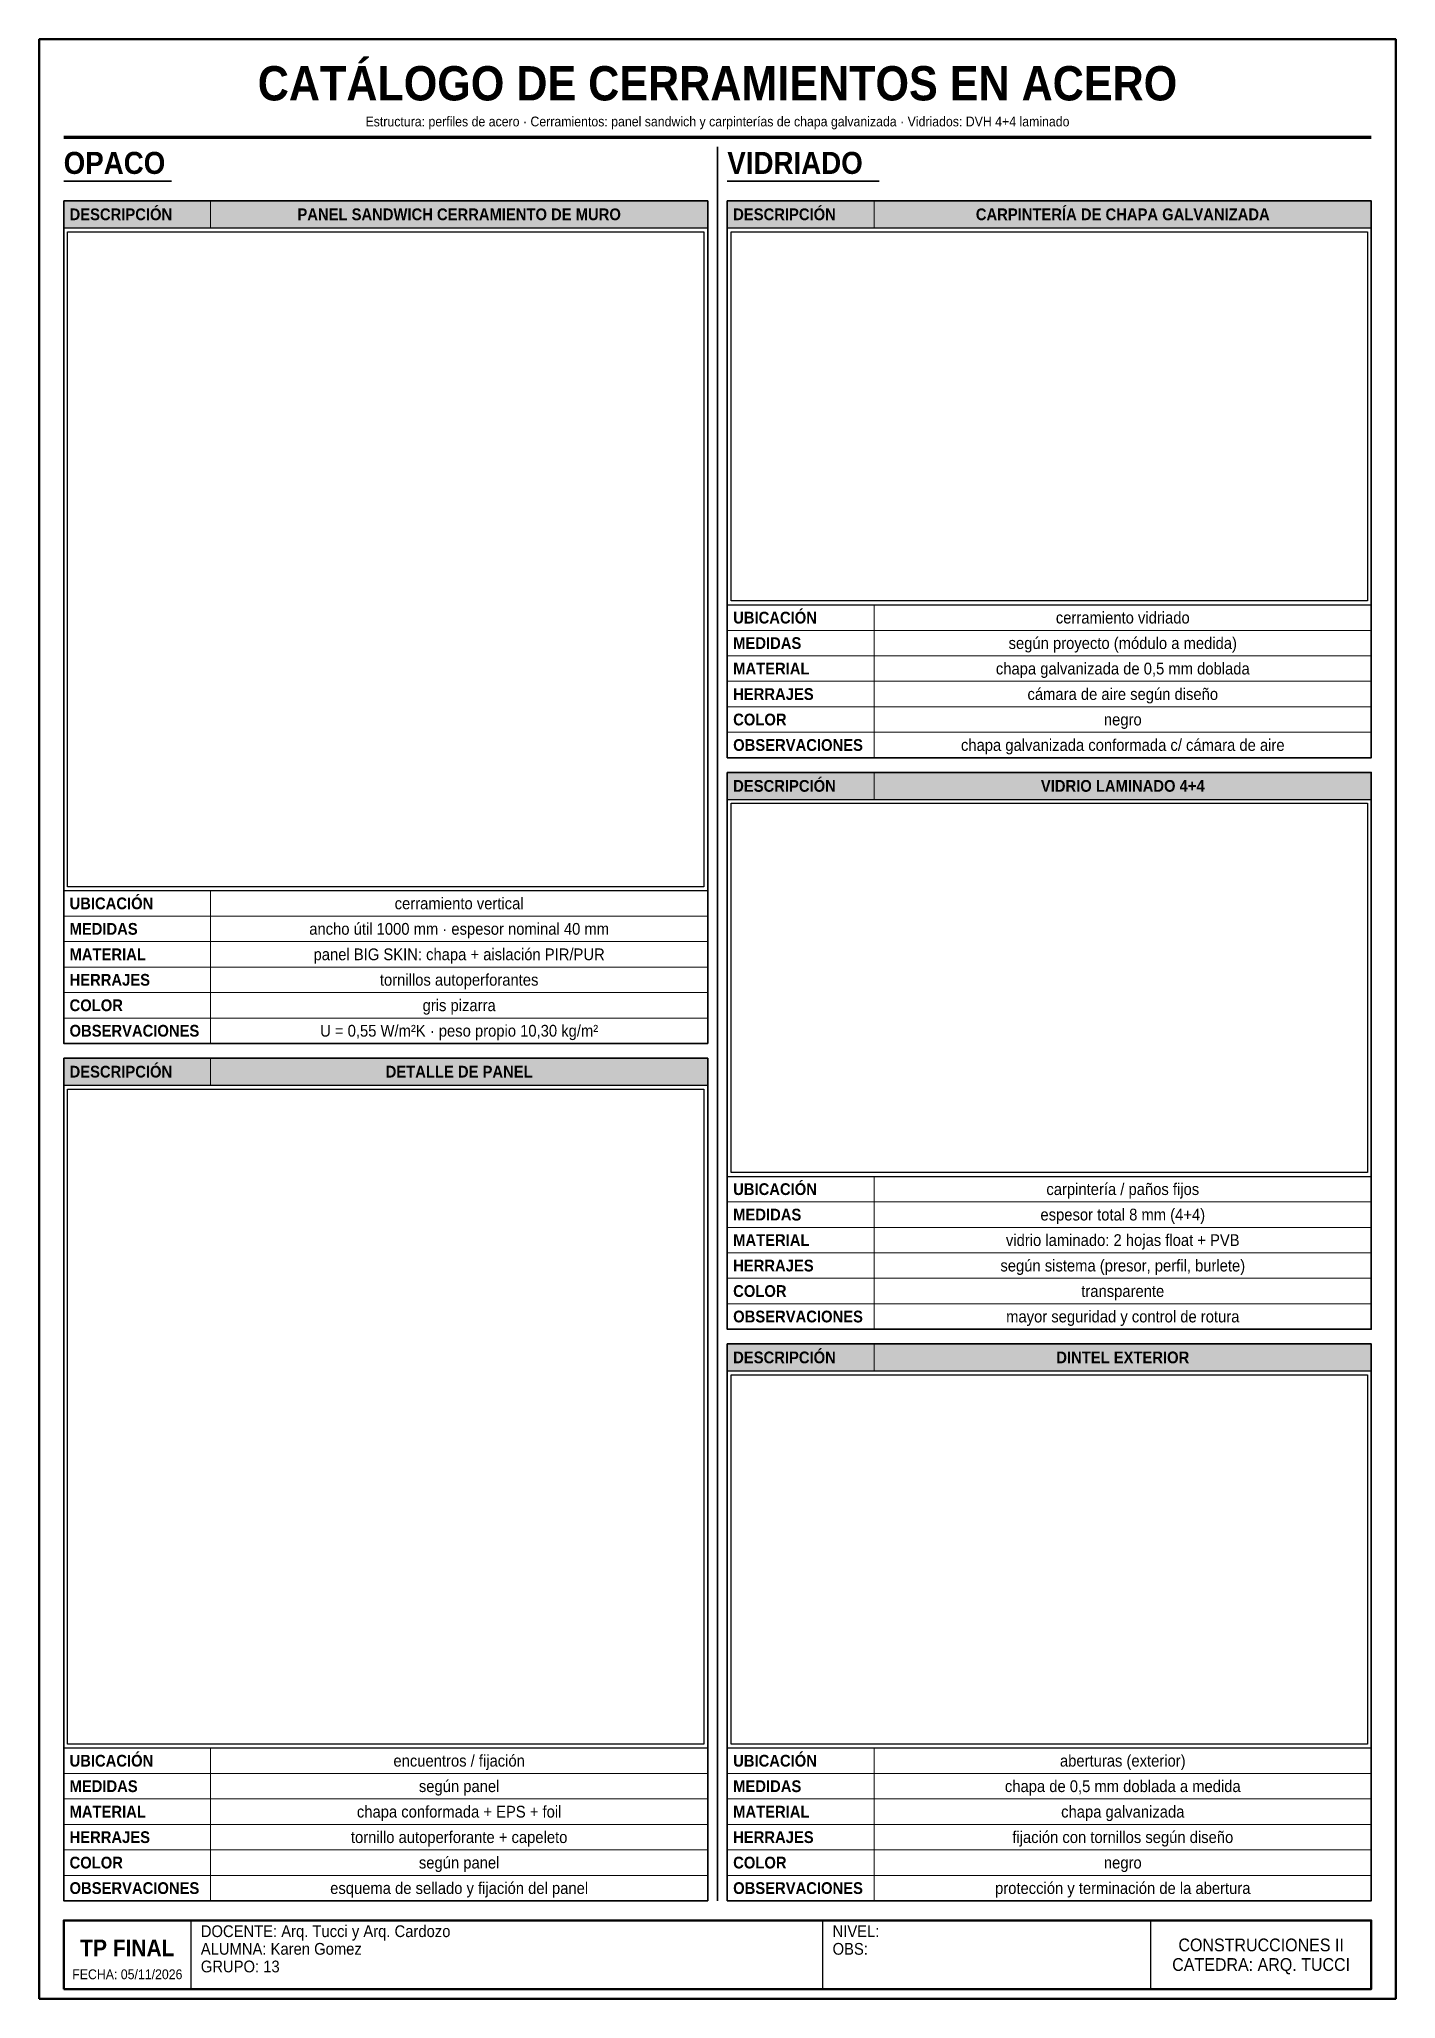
# Model space of a CAD drawing. Header units: millimetres. Extents: x 10 to 287, y 10 to 410.
import ezdxf
from ezdxf.enums import TextEntityAlignment as Align

# ---------------------------------------------------------------- set-up
doc = ezdxf.new("R2010")
doc.units = ezdxf.units.MM
for name, color, linetype in [('0-MARCO', 7, 'Continuous'), ('1-DIBUJO', 7, 'Continuous'), ('3-TABLAS', 7, 'Continuous'), ('3-TEXTOS', 7, 'Continuous'), ('3-TITULOS', 7, 'Continuous')]:
    doc.layers.add(name, color=color, linetype=linetype)
doc.styles.add('ARIAL', font='arial.ttf')
doc.styles.add('ARIAL-NEGRITA', font='arialbd.ttf')
picture_1 = doc.add_image_def('image1.jpg', size_in_pixel=(858, 883))
picture_2 = doc.add_image_def('image2.jpg', size_in_pixel=(1374, 1415))
picture_3 = doc.add_image_def('image3.jpg', size_in_pixel=(1456, 845))
picture_4 = doc.add_image_def('image4.jpg', size_in_pixel=(1435, 833))
picture_5 = doc.add_image_def('image5.jpg', size_in_pixel=(785, 456))

msp = doc.modelspace()

# ---------------------------------------------------------------- hatches: boundary and pattern name
at = {"layer": '3-TABLAS', "true_color": 0xe8e8e8}
h = msp.add_hatch(color=254, dxfattribs=at)
h.dxf.hatch_style = 1
h.paths.add_polyline_path([(15, 371.5), (146.5, 371.5), (146.5, 377), (15, 377)])
h = msp.add_hatch(color=254, dxfattribs=at)
h.dxf.hatch_style = 1
h.paths.add_polyline_path([(150.5, 371.5), (282, 371.5), (282, 377), (150.5, 377)])
h = msp.add_hatch(color=254, dxfattribs=at)
h.dxf.hatch_style = 1
h.paths.add_polyline_path([(150.5, 254.83), (282, 254.83), (282, 260.33), (150.5, 260.33)])
h = msp.add_hatch(color=254, dxfattribs=at)
h.dxf.hatch_style = 1
h.paths.add_polyline_path([(15, 196.5), (146.5, 196.5), (146.5, 202), (15, 202)])
h = msp.add_hatch(color=254, dxfattribs=at)
h.dxf.hatch_style = 1
h.paths.add_polyline_path([(150.5, 138.17), (282, 138.17), (282, 143.67), (150.5, 143.67)])

# ---------------------------------------------------------------- linework, layer by layer
at = {"layer": '0-MARCO', "lineweight": 50}
for points in [[(10, 10), (287, 10), (287, 410), (10, 410)], [(15, 12), (282, 12), (282, 26), (15, 26)]]:
    msp.add_lwpolyline(points, close=True, dxfattribs=at)
at = {"layer": '0-MARCO', "lineweight": 25}
for points in [[(41, 12), (41, 26)], [(170, 12), (170, 26)], [(237, 12), (237, 26)]]:
    msp.add_lwpolyline(points, dxfattribs=at)
at = {"layer": '3-TABLAS', "lineweight": 35}
for points in [[(15, 377), (146.5, 377), (146.5, 205), (15, 205)], [(150.5, 377), (282, 377), (282, 263.33), (150.5, 263.33)], [(150.5, 260.33), (282, 260.33), (282, 146.67), (150.5, 146.67)], [(15, 202), (146.5, 202), (146.5, 30), (15, 30)], [(150.5, 143.67), (282, 143.67), (282, 30), (150.5, 30)]]:
    msp.add_lwpolyline(points, close=True, dxfattribs=at)
at = {"layer": '3-TABLAS', "lineweight": 13}
for points in [[(45, 377), (45, 371.5)], [(180.5, 377), (180.5, 371.5)], [(180.5, 294.53), (180.5, 263.33)], [(150.5, 289.33), (282, 289.33)], [(150.5, 284.13), (282, 284.13)], [(150.5, 278.93), (282, 278.93)], [(150.5, 273.73), (282, 273.73)], [(150.5, 268.53), (282, 268.53)], [(180.5, 260.33), (180.5, 254.83)], [(45, 236.2), (45, 205)], [(15, 231), (146.5, 231)], [(15, 225.8), (146.5, 225.8)], [(15, 220.6), (146.5, 220.6)], [(15, 215.4), (146.5, 215.4)], [(15, 210.2), (146.5, 210.2)], [(45, 202), (45, 196.5)], [(180.5, 177.87), (180.5, 146.67)], [(150.5, 172.67), (282, 172.67)], [(150.5, 167.47), (282, 167.47)], [(150.5, 162.27), (282, 162.27)], [(150.5, 157.07), (282, 157.07)], [(150.5, 151.87), (282, 151.87)], [(180.5, 143.67), (180.5, 138.17)], [(45, 61.2), (45, 30)], [(180.5, 61.2), (180.5, 30)], [(15, 56), (146.5, 56)], [(150.5, 56), (282, 56)], [(15, 50.8), (146.5, 50.8)], [(150.5, 50.8), (282, 50.8)], [(15, 45.6), (146.5, 45.6)], [(150.5, 45.6), (282, 45.6)], [(15, 40.4), (146.5, 40.4)], [(150.5, 40.4), (282, 40.4)], [(15, 35.2), (146.5, 35.2)], [(150.5, 35.2), (282, 35.2)]]:
    msp.add_lwpolyline(points, dxfattribs=at)
at = {"layer": '3-TABLAS', "lineweight": 25}
for points in [[(15, 371.5), (146.5, 371.5)], [(150.5, 371.5), (282, 371.5)], [(150.5, 294.53), (282, 294.53)], [(150.5, 254.83), (282, 254.83)], [(15, 236.2), (146.5, 236.2)], [(15, 196.5), (146.5, 196.5)], [(150.5, 177.87), (282, 177.87)], [(150.5, 138.17), (282, 138.17)], [(15, 61.2), (146.5, 61.2)], [(150.5, 61.2), (282, 61.2)]]:
    msp.add_lwpolyline(points, dxfattribs=at)
at = {"layer": '3-TABLAS', "lineweight": 13}
for points in [[(15.8, 237), (145.7, 237), (145.7, 370.7), (15.8, 370.7)], [(151.3, 295.33), (281.2, 295.33), (281.2, 370.7), (151.3, 370.7)], [(151.3, 178.67), (281.2, 178.67), (281.2, 254.03), (151.3, 254.03)], [(15.8, 62), (145.7, 62), (145.7, 195.7), (15.8, 195.7)], [(151.3, 62), (281.2, 62), (281.2, 137.37), (151.3, 137.37)]]:
    msp.add_lwpolyline(points, close=True, dxfattribs=at)
at = {"layer": '3-TITULOS', "lineweight": 70}
msp.add_lwpolyline([(15, 390), (282, 390)], dxfattribs=at)
at = {"layer": '3-TITULOS', "lineweight": 35}
for points in [[(148.5, 388), (148.5, 30)], [(15, 381), (37, 381)], [(150.5, 381), (181.5, 381)]]:
    msp.add_lwpolyline(points, dxfattribs=at)

# ---------------------------------------------------------------- texts
at = {"layer": '3-TABLAS', "style": 'ARIAL-NEGRITA', "width": 0.9}
for s, p in [('DESCRIPCIÓN', (16.2, 374.25)), ('DESCRIPCIÓN', (151.7, 374.25)), ('UBICACIÓN', (151.7, 291.93)), ('MEDIDAS', (151.7, 286.73)), ('MATERIAL', (151.7, 281.53)), ('HERRAJES', (151.7, 276.33)), ('COLOR', (151.7, 271.13)), ('OBSERVACIONES', (151.7, 265.93)), ('DESCRIPCIÓN', (151.7, 257.58)), ('UBICACIÓN', (16.2, 233.6)), ('MEDIDAS', (16.2, 228.4)), ('MATERIAL', (16.2, 223.2)), ('HERRAJES', (16.2, 218)), ('COLOR', (16.2, 212.8)), ('OBSERVACIONES', (16.2, 207.6)), ('DESCRIPCIÓN', (16.2, 199.25)), ('UBICACIÓN', (151.7, 175.27)), ('MEDIDAS', (151.7, 170.07)), ('MATERIAL', (151.7, 164.87)), ('HERRAJES', (151.7, 159.67)), ('COLOR', (151.7, 154.47)), ('OBSERVACIONES', (151.7, 149.27)), ('DESCRIPCIÓN', (151.7, 140.92)), ('UBICACIÓN', (16.2, 58.6)), ('UBICACIÓN', (151.7, 58.6)), ('MEDIDAS', (16.2, 53.4)), ('MEDIDAS', (151.7, 53.4)), ('MATERIAL', (16.2, 48.2)), ('MATERIAL', (151.7, 48.2)), ('HERRAJES', (16.2, 43)), ('HERRAJES', (151.7, 43)), ('COLOR', (16.2, 37.8)), ('COLOR', (151.7, 37.8)), ('OBSERVACIONES', (16.2, 32.6)), ('OBSERVACIONES', (151.7, 32.6))]:
    msp.add_text(s, height=2.4, dxfattribs=at).set_placement(p, align=Align.MIDDLE_LEFT)
at = {"layer": '3-TABLAS', "width": 0.9}
for s, style, p in [('CARPINTERÍA DE CHAPA GALVANIZADA', 'ARIAL-NEGRITA', (231.25, 374.25)), ('PANEL SANDWICH CERRAMIENTO DE MURO', 'ARIAL-NEGRITA', (95.75, 374.25)), ('cerramiento vidriado', 'ARIAL', (231.25, 291.93)), ('según proyecto (módulo a medida)', 'ARIAL', (231.25, 286.73)), ('chapa galvanizada de 0,5 mm doblada', 'ARIAL', (231.25, 281.53)), ('cámara de aire según diseño', 'ARIAL', (231.25, 276.33)), ('negro', 'ARIAL', (231.25, 271.13)), ('chapa galvanizada conformada c/ cámara de aire', 'ARIAL', (231.25, 265.93)), ('VIDRIO LAMINADO 4+4', 'ARIAL-NEGRITA', (231.25, 257.58)), ('cerramiento vertical', 'ARIAL', (95.75, 233.6)), ('ancho útil 1000 mm · espesor nominal 40 mm', 'ARIAL', (95.75, 228.4)), ('panel BIG SKIN: chapa + aislación PIR/PUR', 'ARIAL', (95.75, 223.2)), ('tornillos autoperforantes', 'ARIAL', (95.75, 218)), ('gris pizarra', 'ARIAL', (95.75, 212.8)), ('U = 0,55 W/m²K · peso propio 10,30 kg/m²', 'ARIAL', (95.75, 207.6)), ('DETALLE DE PANEL', 'ARIAL-NEGRITA', (95.75, 199.25)), ('carpintería / paños fijos', 'ARIAL', (231.25, 175.27)), ('espesor total 8 mm (4+4)', 'ARIAL', (231.25, 170.07)), ('vidrio laminado: 2 hojas float + PVB', 'ARIAL', (231.25, 164.87)), ('según sistema (presor, perfil, burlete)', 'ARIAL', (231.25, 159.67)), ('transparente', 'ARIAL', (231.25, 154.47)), ('mayor seguridad y control de rotura', 'ARIAL', (231.25, 149.27)), ('DINTEL EXTERIOR', 'ARIAL-NEGRITA', (231.25, 140.92)), ('encuentros / fijación', 'ARIAL', (95.75, 58.6)), ('aberturas (exterior)', 'ARIAL', (231.25, 58.6)), ('según panel', 'ARIAL', (95.75, 53.4)), ('chapa de 0,5 mm doblada a medida', 'ARIAL', (231.25, 53.4)), ('chapa conformada + EPS + foil', 'ARIAL', (95.75, 48.2)), ('chapa galvanizada', 'ARIAL', (231.25, 48.2)), ('tornillo autoperforante + capeleto', 'ARIAL', (95.75, 43)), ('fijación con tornillos según diseño', 'ARIAL', (231.25, 43)), ('según panel', 'ARIAL', (95.75, 37.8)), ('negro', 'ARIAL', (231.25, 37.8)), ('esquema de sellado y fijación del panel', 'ARIAL', (95.75, 32.6)), ('protección y terminación de la abertura', 'ARIAL', (231.25, 32.6))]:
    msp.add_text(s, height=2.4, dxfattribs=dict(at, style=style)).set_placement(p, align=Align.MIDDLE_CENTER)
at = {"layer": '3-TEXTOS', "style": 'ARIAL', "width": 0.9}
for s, p in [('DOCENTE: Arq. Tucci y Arq. Cardozo', (43, 22.6)), ('NIVEL:', (172, 22.6)), ('ALUMNA: Karen Gomez', (43, 19)), ('OBS:', (172, 19)), ('GRUPO: 13', (43, 15.4))]:
    msp.add_text(s, height=2.4, dxfattribs=at).set_placement(p)
for s, height, p in [('CONSTRUCCIONES II', 2.6, (259.5, 21)), ('FECHA: 05/11/2026', 2, (28, 15)), ('CATEDRA: ARQ. TUCCI', 2.6, (259.5, 17))]:
    msp.add_text(s, height=height, dxfattribs=at).set_placement(p, align=Align.MIDDLE_CENTER)
at = {"layer": '3-TITULOS', "width": 0.9}
for s, height, style, p in [('CATÁLOGO DE CERRAMIENTOS EN ACERO', 7, 'ARIAL-NEGRITA', (148.5, 401)), ('Estructura: perfiles de acero · Cerramientos: panel sandwich y carpinterías de chapa galvanizada · Vidriados: DVH 4+4 laminado', 2, 'ARIAL', (148.5, 393.2)), ('TP FINAL', 3.4, 'ARIAL-NEGRITA', (28, 20.4))]:
    msp.add_text(s, height=height, dxfattribs=dict(at, style=style)).set_placement(p, align=Align.MIDDLE_CENTER)
at = {"layer": '3-TITULOS', "style": 'ARIAL-NEGRITA', "width": 0.9}
for s, p in [('OPACO', (15, 382.5)), ('VIDRIADO', (150.5, 382.5))]:
    msp.add_text(s, height=4.5, dxfattribs=at).set_placement(p)

# ---------------------------------------------------------------- pictures from other files: only their frames are drawn
at = {"layer": '1-DIBUJO'}
image = msp.add_image(picture_1, insert=(15.8, 237), size_in_units=(129.9, 133.7), dxfattribs=at)
image = msp.add_image(picture_3, insert=(151.3, 295.33), size_in_units=(129.9, 75.37), dxfattribs=at)
image = msp.add_image(picture_4, insert=(151.3, 178.67), size_in_units=(129.9, 75.37), dxfattribs=at)
image = msp.add_image(picture_2, insert=(15.8, 62), size_in_units=(129.9, 133.7), dxfattribs=at)
image = msp.add_image(picture_5, insert=(151.3, 62), size_in_units=(129.9, 75.37), dxfattribs=at)

doc.saveas('drawing.dxf')
